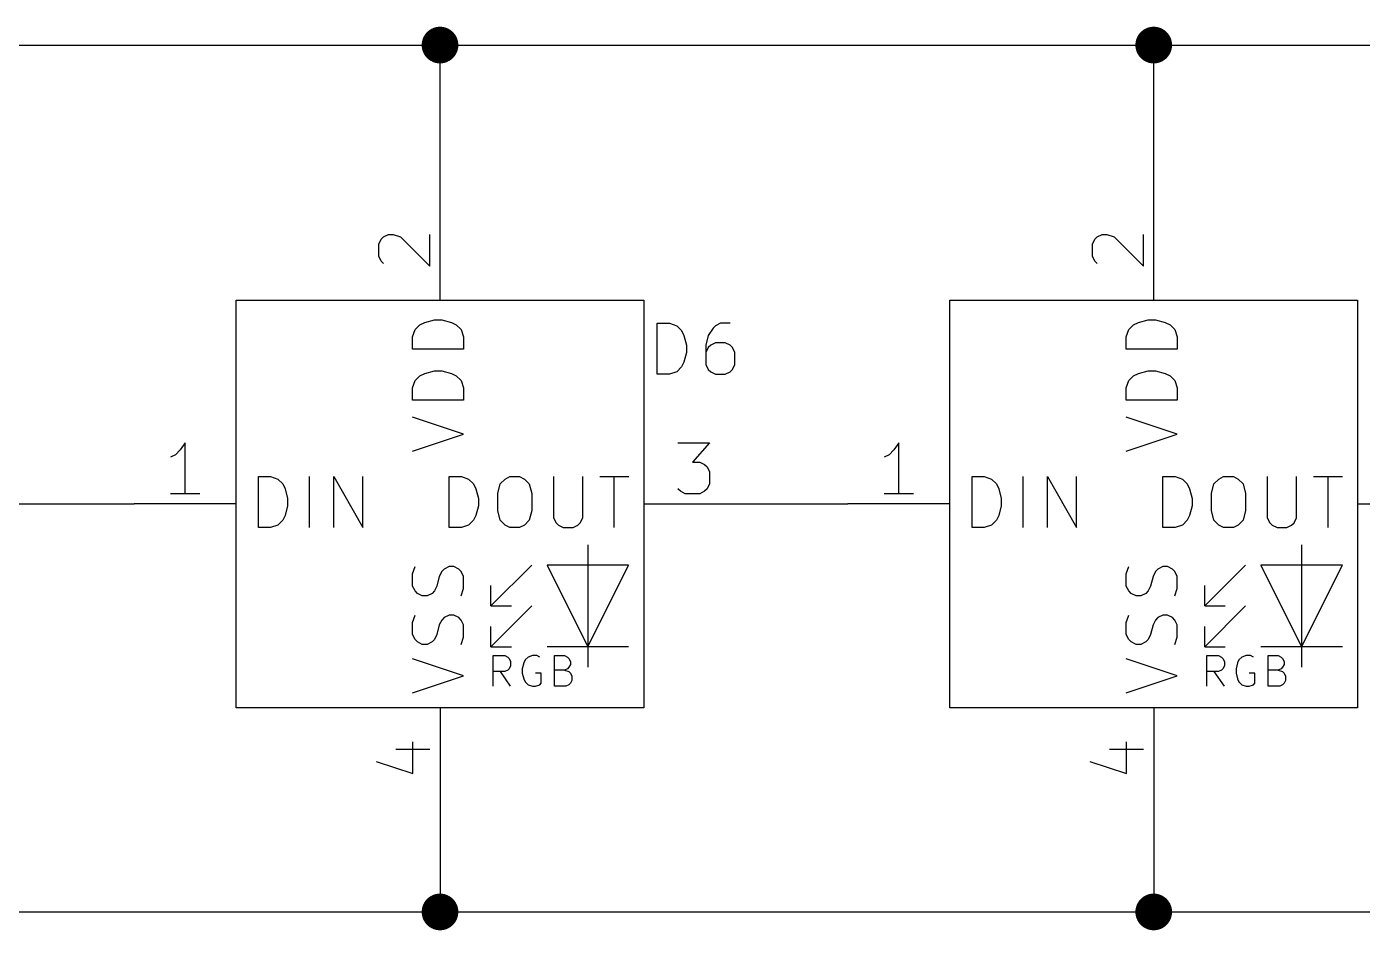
# Model space of a CAD drawing. Extents: x 0.4 to 11.3, y -7.9 to -0.4.
# Drawn here: x 4.695 to 6.005, y -2.418 to -1.532 of the extents above; entities that cross this region are included whole.
import ezdxf

# ---------------------------------------------------------------- set-up
doc = ezdxf.new("R2010")
doc.units = 0
doc.header["$MEASUREMENT"] = 0
for name, color, linetype in [('CYAN2', 4, 'CONTINUOUS'), ('GREEN3', 91, 'CONTINUOUS'), ('LYELLOW', 51, 'CONTINUOUS'), ('RED2', 1, 'CONTINUOUS'), ('RED3', 11, 'CONTINUOUS')]:
    doc.layers.add(name, color=color, linetype=linetype)

msp = doc.modelspace()

# ---------------------------------------------------------------- linework, layer by layer
at = {"layer": 'CYAN2', "linetype": 'CONTINUOUS'}
for p, q in [((5.08504, -1.8219), (5.09456, -1.81952)), ((5.09456, -1.81952), (5.1017, -1.81952)), ((5.1017, -1.81952), (5.11122, -1.8219)), ((5.78504, -1.8219), (5.79456, -1.81952)), ((5.79456, -1.81952), (5.8017, -1.81952)), ((5.8017, -1.81952), (5.81122, -1.8219)), ((5.07313, -1.83619), (5.07551, -1.82905)), ((5.07551, -1.82905), (5.08028, -1.82428)), ((5.08028, -1.82428), (5.08504, -1.8219)), ((5.11122, -1.8219), (5.11599, -1.82428)), ((5.11599, -1.82428), (5.12075, -1.82905)), ((5.12075, -1.82905), (5.12313, -1.83619)), ((5.31309, -1.8728), (5.31309, -1.8228)), ((5.31309, -1.8228), (5.325, -1.8228)), ((5.325, -1.8228), (5.33214, -1.82519)), ((5.33214, -1.82519), (5.33691, -1.82995)), ((5.33691, -1.82995), (5.33929, -1.83471)), ((5.36786, -1.82757), (5.36309, -1.83471)), ((5.37024, -1.82519), (5.36786, -1.82757)), ((5.375, -1.8228), (5.37024, -1.82519)), ((5.38452, -1.8228), (5.375, -1.8228)), ((5.77313, -1.83619), (5.77551, -1.82905)), ((5.77551, -1.82905), (5.78028, -1.82428)), ((5.78028, -1.82428), (5.78504, -1.8219)), ((5.81122, -1.8219), (5.81599, -1.82428)), ((5.81599, -1.82428), (5.82075, -1.82905)), ((5.82075, -1.82905), (5.82313, -1.83619)), ((5.07313, -1.84809), (5.07313, -1.83619)), ((5.12313, -1.83619), (5.12313, -1.84809)), ((5.33929, -1.83471), (5.34167, -1.84423)), ((5.34167, -1.84423), (5.34167, -1.85137)), ((5.36309, -1.83471), (5.36072, -1.84423)), ((5.36072, -1.84423), (5.36072, -1.86328)), ((5.36309, -1.84661), (5.36072, -1.85137)), ((5.36548, -1.84423), (5.36309, -1.84661)), ((5.37024, -1.84185), (5.36548, -1.84423)), ((5.37976, -1.84185), (5.37024, -1.84185)), ((5.38452, -1.84423), (5.37976, -1.84185)), ((5.38691, -1.84661), (5.38452, -1.84423)), ((5.38929, -1.85137), (5.38691, -1.84661)), ((5.77313, -1.84809), (5.77313, -1.83619)), ((5.82313, -1.83619), (5.82313, -1.84809)), ((5.12313, -1.84809), (5.07313, -1.84809)), ((5.34167, -1.85137), (5.33929, -1.8609)), ((5.38929, -1.86328), (5.38929, -1.85137)), ((5.82313, -1.84809), (5.77313, -1.84809)), ((5.08028, -1.87428), (5.08504, -1.8719)), ((5.08504, -1.8719), (5.09456, -1.86952)), ((5.09456, -1.86952), (5.1017, -1.86952)), ((5.1017, -1.86952), (5.11122, -1.8719)), ((5.11122, -1.8719), (5.11599, -1.87428)), ((5.325, -1.8728), (5.31309, -1.8728)), ((5.33214, -1.87043), (5.325, -1.8728)), ((5.33691, -1.86566), (5.33214, -1.87043)), ((5.33929, -1.8609), (5.33691, -1.86566)), ((5.36072, -1.86328), (5.36309, -1.86804)), ((5.36309, -1.86804), (5.36548, -1.87043)), ((5.36548, -1.87043), (5.37024, -1.8728)), ((5.37024, -1.8728), (5.37976, -1.8728)), ((5.37976, -1.8728), (5.38452, -1.87043)), ((5.38452, -1.87043), (5.38691, -1.86804)), ((5.38691, -1.86804), (5.38929, -1.86328)), ((5.78028, -1.87428), (5.78504, -1.8719)), ((5.78504, -1.8719), (5.79456, -1.86952)), ((5.79456, -1.86952), (5.8017, -1.86952)), ((5.8017, -1.86952), (5.81122, -1.8719)), ((5.81122, -1.8719), (5.81599, -1.87428)), ((5.07313, -1.88619), (5.07551, -1.87905)), ((5.07313, -1.89809), (5.07313, -1.88619)), ((5.07551, -1.87905), (5.08028, -1.87428)), ((5.11599, -1.87428), (5.12075, -1.87905)), ((5.12075, -1.87905), (5.12313, -1.88619)), ((5.12313, -1.88619), (5.12313, -1.89809)), ((5.77313, -1.88619), (5.77551, -1.87905)), ((5.77313, -1.89809), (5.77313, -1.88619)), ((5.77551, -1.87905), (5.78028, -1.87428)), ((5.81599, -1.87428), (5.82075, -1.87905)), ((5.82075, -1.87905), (5.82313, -1.88619)), ((5.82313, -1.88619), (5.82313, -1.89809)), ((5.12313, -1.89809), (5.07313, -1.89809)), ((5.82313, -1.89809), (5.77313, -1.89809)), ((5.12313, -1.93143), (5.07313, -1.91476)), ((5.82313, -1.93143), (5.77313, -1.91476)), ((5.07313, -1.94809), (5.12313, -1.93143)), ((5.77313, -1.94809), (5.82313, -1.93143)), ((4.9219, -2.02313), (4.9219, -1.97313)), ((4.9219, -1.97313), (4.93381, -1.97313)), ((4.93381, -1.97313), (4.94095, -1.97551)), ((4.94095, -1.97551), (4.94571, -1.98028)), ((4.9719, -2.02313), (4.9719, -1.97313)), ((4.99571, -2.02313), (4.99571, -1.97313)), ((4.99571, -1.97313), (5.02428, -2.02313)), ((5.02428, -2.02313), (5.02428, -1.97313)), ((5.10904, -2.02313), (5.10904, -1.97313)), ((5.10904, -1.97313), (5.12095, -1.97313)), ((5.12095, -1.97313), (5.12809, -1.97551)), ((5.12809, -1.97551), (5.13285, -1.98028)), ((5.15904, -1.98028), (5.16381, -1.97551)), ((5.16381, -1.97551), (5.16857, -1.97313)), ((5.16857, -1.97313), (5.17809, -1.97313)), ((5.17809, -1.97313), (5.18285, -1.97551)), ((5.18285, -1.97551), (5.18761, -1.98028)), ((5.21143, -1.97313), (5.21143, -2.01361)), ((5.24, -2.01361), (5.24, -1.97313)), ((5.25667, -1.97313), (5.28524, -1.97313)), ((5.27095, -2.02313), (5.27095, -1.97313)), ((5.6219, -2.02313), (5.6219, -1.97313)), ((5.6219, -1.97313), (5.63381, -1.97313)), ((5.63381, -1.97313), (5.64095, -1.97551)), ((5.64095, -1.97551), (5.64571, -1.98028)), ((5.6719, -2.02313), (5.6719, -1.97313)), ((5.69571, -2.02313), (5.69571, -1.97313)), ((5.69571, -1.97313), (5.72428, -2.02313)), ((5.72428, -2.02313), (5.72428, -1.97313)), ((5.80904, -2.02313), (5.80904, -1.97313)), ((5.80904, -1.97313), (5.82095, -1.97313)), ((5.82095, -1.97313), (5.82809, -1.97551)), ((5.82809, -1.97551), (5.83285, -1.98028)), ((5.85904, -1.98028), (5.86381, -1.97551)), ((5.86381, -1.97551), (5.86857, -1.97313)), ((5.86857, -1.97313), (5.87809, -1.97313)), ((5.87809, -1.97313), (5.88285, -1.97551)), ((5.88285, -1.97551), (5.88761, -1.98028)), ((5.91143, -1.97313), (5.91143, -2.01361)), ((5.94, -2.01361), (5.94, -1.97313)), ((5.95667, -1.97313), (5.98524, -1.97313)), ((5.97095, -2.02313), (5.97095, -1.97313)), ((4.94571, -1.98028), (4.94809, -1.98504)), ((4.94809, -1.98504), (4.95047, -1.99456)), ((5.13285, -1.98028), (5.13524, -1.98504)), ((5.13524, -1.98504), (5.13761, -1.99456)), ((5.15667, -1.9898), (5.15904, -1.98028)), ((5.15667, -2.00646), (5.15667, -1.9898)), ((5.18761, -1.98028), (5.19, -1.9898)), ((5.19, -1.9898), (5.19, -2.00646)), ((5.64571, -1.98028), (5.64809, -1.98504)), ((5.64809, -1.98504), (5.65047, -1.99456)), ((5.83285, -1.98028), (5.83524, -1.98504)), ((5.83524, -1.98504), (5.83761, -1.99456)), ((5.85667, -1.9898), (5.85904, -1.98028)), ((5.85667, -2.00646), (5.85667, -1.9898)), ((5.88761, -1.98028), (5.89, -1.9898)), ((5.89, -1.9898), (5.89, -2.00646)), ((4.95047, -2.0017), (4.94809, -2.01122)), ((4.95047, -1.99456), (4.95047, -2.0017)), ((5.13761, -2.0017), (5.13524, -2.01122)), ((5.13761, -1.99456), (5.13761, -2.0017)), ((5.65047, -2.0017), (5.64809, -2.01122)), ((5.65047, -1.99456), (5.65047, -2.0017)), ((5.83761, -2.0017), (5.83524, -2.01122)), ((5.83761, -1.99456), (5.83761, -2.0017)), ((4.94571, -2.01599), (4.94095, -2.02075)), ((4.94809, -2.01122), (4.94571, -2.01599)), ((5.13285, -2.01599), (5.12809, -2.02075)), ((5.13524, -2.01122), (5.13285, -2.01599)), ((5.15904, -2.01599), (5.15667, -2.00646)), ((5.16381, -2.02075), (5.15904, -2.01599)), ((5.18761, -2.01599), (5.18285, -2.02075)), ((5.19, -2.00646), (5.18761, -2.01599)), ((5.21143, -2.01361), (5.21381, -2.01837)), ((5.23762, -2.01837), (5.24, -2.01361)), ((5.64571, -2.01599), (5.64095, -2.02075)), ((5.64809, -2.01122), (5.64571, -2.01599)), ((5.83285, -2.01599), (5.82809, -2.02075)), ((5.83524, -2.01122), (5.83285, -2.01599)), ((5.85904, -2.01599), (5.85667, -2.00646)), ((5.86381, -2.02075), (5.85904, -2.01599)), ((5.88761, -2.01599), (5.88285, -2.02075)), ((5.89, -2.00646), (5.88761, -2.01599)), ((5.91143, -2.01361), (5.91381, -2.01837)), ((5.93762, -2.01837), (5.94, -2.01361)), ((4.93381, -2.02313), (4.9219, -2.02313)), ((4.94095, -2.02075), (4.93381, -2.02313)), ((5.12095, -2.02313), (5.10904, -2.02313)), ((5.12809, -2.02075), (5.12095, -2.02313)), ((5.16857, -2.02313), (5.16381, -2.02075)), ((5.17809, -2.02313), (5.16857, -2.02313)), ((5.18285, -2.02075), (5.17809, -2.02313)), ((5.21381, -2.01837), (5.21619, -2.02075)), ((5.21619, -2.02075), (5.22095, -2.02313)), ((5.22095, -2.02313), (5.23047, -2.02313)), ((5.23047, -2.02313), (5.23524, -2.02075)), ((5.23524, -2.02075), (5.23762, -2.01837)), ((5.63381, -2.02313), (5.6219, -2.02313)), ((5.64095, -2.02075), (5.63381, -2.02313)), ((5.82095, -2.02313), (5.80904, -2.02313)), ((5.82809, -2.02075), (5.82095, -2.02313)), ((5.86857, -2.02313), (5.86381, -2.02075)), ((5.87809, -2.02313), (5.86857, -2.02313)), ((5.88285, -2.02075), (5.87809, -2.02313)), ((5.91381, -2.01837), (5.91619, -2.02075)), ((5.91619, -2.02075), (5.92095, -2.02313)), ((5.92095, -2.02313), (5.93047, -2.02313)), ((5.93047, -2.02313), (5.93524, -2.02075)), ((5.93524, -2.02075), (5.93762, -2.01837)), ((5.07313, -2.06857), (5.07551, -2.06143)), ((5.07313, -2.08047), (5.07313, -2.06857)), ((5.1017, -2.06619), (5.09932, -2.07095)), ((5.10408, -2.06381), (5.1017, -2.06619)), ((5.10885, -2.06143), (5.10408, -2.06381)), ((5.11361, -2.06143), (5.10885, -2.06143)), ((5.11837, -2.06381), (5.11361, -2.06143)), ((5.12075, -2.06619), (5.11837, -2.06381)), ((5.12313, -2.07095), (5.12075, -2.06619)), ((5.77313, -2.06857), (5.77551, -2.06143)), ((5.77313, -2.08047), (5.77313, -2.06857)), ((5.8017, -2.06619), (5.79932, -2.07095)), ((5.80408, -2.06381), (5.8017, -2.06619)), ((5.80885, -2.06143), (5.80408, -2.06381)), ((5.81361, -2.06143), (5.80885, -2.06143)), ((5.81837, -2.06381), (5.81361, -2.06143)), ((5.82075, -2.06619), (5.81837, -2.06381)), ((5.82313, -2.07095), (5.82075, -2.06619)), ((5.07551, -2.08524), (5.07313, -2.08047)), ((5.09694, -2.08047), (5.09456, -2.08524)), ((5.09932, -2.07095), (5.09694, -2.08047)), ((5.12313, -2.08285), (5.12313, -2.07095)), ((5.77551, -2.08524), (5.77313, -2.08047)), ((5.79694, -2.08047), (5.79456, -2.08524)), ((5.79932, -2.07095), (5.79694, -2.08047)), ((5.82313, -2.08285), (5.82313, -2.07095)), ((5.07789, -2.08762), (5.07551, -2.08524)), ((5.08265, -2.09), (5.07789, -2.08762)), ((5.08742, -2.09), (5.08265, -2.09)), ((5.09218, -2.08762), (5.08742, -2.09)), ((5.09456, -2.08524), (5.09218, -2.08762)), ((5.12075, -2.09), (5.12313, -2.08285)), ((5.77789, -2.08762), (5.77551, -2.08524)), ((5.78265, -2.09), (5.77789, -2.08762)), ((5.78742, -2.09), (5.78265, -2.09)), ((5.79218, -2.08762), (5.78742, -2.09)), ((5.79456, -2.08524), (5.79218, -2.08762)), ((5.82075, -2.09), (5.82313, -2.08285)), ((5.07313, -2.11619), (5.07551, -2.10904)), ((5.07313, -2.12809), (5.07313, -2.11619)), ((5.09932, -2.11857), (5.09694, -2.12809)), ((5.1017, -2.11381), (5.09932, -2.11857)), ((5.10408, -2.11143), (5.1017, -2.11381)), ((5.10885, -2.10904), (5.10408, -2.11143)), ((5.11361, -2.10904), (5.10885, -2.10904)), ((5.11837, -2.11143), (5.11361, -2.10904)), ((5.12075, -2.11381), (5.11837, -2.11143)), ((5.12313, -2.11857), (5.12075, -2.11381)), ((5.12313, -2.13047), (5.12313, -2.11857)), ((5.77313, -2.11619), (5.77551, -2.10904)), ((5.77313, -2.12809), (5.77313, -2.11619)), ((5.79932, -2.11857), (5.79694, -2.12809)), ((5.8017, -2.11381), (5.79932, -2.11857)), ((5.80408, -2.11143), (5.8017, -2.11381)), ((5.80885, -2.10904), (5.80408, -2.11143)), ((5.81361, -2.10904), (5.80885, -2.10904)), ((5.81837, -2.11143), (5.81361, -2.10904)), ((5.82075, -2.11381), (5.81837, -2.11143)), ((5.82313, -2.11857), (5.82075, -2.11381)), ((5.82313, -2.13047), (5.82313, -2.11857)), ((5.07551, -2.13285), (5.07313, -2.12809)), ((5.07789, -2.13524), (5.07551, -2.13285)), ((5.09456, -2.13285), (5.09218, -2.13524)), ((5.09694, -2.12809), (5.09456, -2.13285)), ((5.12075, -2.13761), (5.12313, -2.13047)), ((5.77551, -2.13285), (5.77313, -2.12809)), ((5.77789, -2.13524), (5.77551, -2.13285)), ((5.79456, -2.13285), (5.79218, -2.13524)), ((5.79694, -2.12809), (5.79456, -2.13285)), ((5.82075, -2.13761), (5.82313, -2.13047)), ((5.08265, -2.13761), (5.07789, -2.13524)), ((5.08742, -2.13761), (5.08265, -2.13761)), ((5.09218, -2.13524), (5.08742, -2.13761)), ((5.78265, -2.13761), (5.77789, -2.13524)), ((5.78742, -2.13761), (5.78265, -2.13761)), ((5.79218, -2.13524), (5.78742, -2.13761)), ((5.12313, -2.16857), (5.07313, -2.1519)), ((5.82313, -2.16857), (5.77313, -2.1519)), ((5.07313, -2.18524), (5.12313, -2.16857)), ((5.77313, -2.18524), (5.82313, -2.16857))]:
    msp.add_line(p, q, dxfattribs=at)
at = {"layer": 'GREEN3', "linetype": 'CONTINUOUS'}
for p, q in [((4.4, -1.55), (5.1, -1.55)), ((5.1, -1.7), (5.1, -1.55)), ((5.1, -1.55), (5.8, -1.55)), ((5.8, -1.7), (5.8, -1.55)), ((5.8, -1.55), (6.5, -1.55)), ((4.7, -2), (4.8, -2)), ((5.4, -2), (5.5, -2)), ((5.1, -2.3), (5.1, -2.4)), ((5.8, -2.3), (5.8, -2.4)), ((4.4, -2.4), (5.1, -2.4)), ((5.1, -2.4), (5.8, -2.4)), ((5.8, -2.4), (6.5, -2.4))]:
    msp.add_line(p, q, dxfattribs=at)
at = {"layer": 'GREEN3', "const_width": 0.018}
for points in [[(5.091, -1.55, 1), (5.109, -1.55, 1)], [(5.791, -1.55, 1), (5.809, -1.55, 1)], [(5.091, -2.4, 1), (5.109, -2.4, 1)], [(5.791, -2.4, 1), (5.809, -2.4, 1)]]:
    msp.add_lwpolyline(points, format="xyb", close=True, dxfattribs=at)
at = {"layer": 'LYELLOW', "linetype": 'CONTINUOUS'}
for p, q in [((4.9, -2.2), (4.9, -1.8)), ((4.9, -1.8), (5.3, -1.8)), ((5.3, -1.8), (5.3, -2.2)), ((5.6, -2.2), (5.6, -1.8)), ((5.6, -1.8), (6, -1.8)), ((6, -1.8), (6, -2.2)), ((5.3, -2.2), (4.9, -2.2)), ((6, -2.2), (5.6, -2.2))]:
    msp.add_line(p, q, dxfattribs=at)
at = {"layer": 'RED2', "linetype": 'CONTINUOUS'}
for p, q in [((5.1, -1.8), (5.1, -1.7)), ((5.8, -1.8), (5.8, -1.7)), ((4.9, -2.2), (4.9, -1.8)), ((4.9, -1.8), (5.3, -1.8)), ((5.3, -1.8), (5.3, -2.2)), ((5.6, -2.2), (5.6, -1.8)), ((5.6, -1.8), (6, -1.8)), ((6, -1.8), (6, -2.2)), ((4.6, -2), (4.7, -2)), ((4.9, -2), (4.8, -2)), ((5.3, -2), (5.4, -2)), ((5.6, -2), (5.5, -2)), ((6, -2), (6.1, -2)), ((5.245, -2.04), (5.245, -2.14)), ((5.945, -2.04), (5.945, -2.14)), ((5.19, -2.06), (5.15, -2.1)), ((5.285, -2.06), (5.205, -2.06)), ((5.205, -2.06), (5.245, -2.14)), ((5.245, -2.14), (5.285, -2.06)), ((5.89, -2.06), (5.85, -2.1)), ((5.985, -2.06), (5.905, -2.06)), ((5.905, -2.06), (5.945, -2.14)), ((5.945, -2.14), (5.985, -2.06)), ((5.15, -2.1), (5.15, -2.08)), ((5.85, -2.1), (5.85, -2.08)), ((5.15, -2.1), (5.17, -2.1)), ((5.19, -2.1), (5.15, -2.14)), ((5.85, -2.1), (5.87, -2.1)), ((5.89, -2.1), (5.85, -2.14)), ((5.15, -2.14), (5.15, -2.12)), ((5.85, -2.14), (5.85, -2.12)), ((5.15, -2.14), (5.17, -2.14)), ((5.285, -2.14), (5.205, -2.14)), ((5.245, -2.14), (5.245, -2.16)), ((5.85, -2.14), (5.87, -2.14)), ((5.985, -2.14), (5.905, -2.14)), ((5.945, -2.14), (5.945, -2.16)), ((5.15214, -2.17869), (5.15214, -2.14869)), ((5.15214, -2.14869), (5.16357, -2.14869)), ((5.16357, -2.14869), (5.16643, -2.15011)), ((5.16643, -2.15011), (5.16785, -2.15154)), ((5.16785, -2.15154), (5.16928, -2.1544)), ((5.16928, -2.15869), (5.16785, -2.16154)), ((5.16928, -2.1544), (5.16928, -2.15869)), ((5.18214, -2.15583), (5.18071, -2.16154)), ((5.18357, -2.15297), (5.18214, -2.15583)), ((5.18643, -2.15011), (5.18357, -2.15297)), ((5.19071, -2.14869), (5.18643, -2.15011)), ((5.195, -2.14869), (5.19071, -2.14869)), ((5.19785, -2.15011), (5.195, -2.14869)), ((5.21214, -2.17869), (5.21214, -2.14869)), ((5.21214, -2.14869), (5.22214, -2.14869)), ((5.22214, -2.14869), (5.225, -2.15011)), ((5.225, -2.15011), (5.22643, -2.15154)), ((5.22643, -2.16011), (5.225, -2.16154)), ((5.22643, -2.15154), (5.22785, -2.1544)), ((5.22785, -2.15726), (5.22643, -2.16011)), ((5.22785, -2.1544), (5.22785, -2.15726)), ((5.85214, -2.17869), (5.85214, -2.14869)), ((5.85214, -2.14869), (5.86357, -2.14869)), ((5.86357, -2.14869), (5.86643, -2.15011)), ((5.86643, -2.15011), (5.86785, -2.15154)), ((5.86785, -2.15154), (5.86928, -2.1544)), ((5.86928, -2.15869), (5.86785, -2.16154)), ((5.86928, -2.1544), (5.86928, -2.15869)), ((5.88214, -2.15583), (5.88071, -2.16154)), ((5.88357, -2.15297), (5.88214, -2.15583)), ((5.88643, -2.15011), (5.88357, -2.15297)), ((5.89071, -2.14869), (5.88643, -2.15011)), ((5.895, -2.14869), (5.89071, -2.14869)), ((5.89785, -2.15011), (5.895, -2.14869)), ((5.91214, -2.17869), (5.91214, -2.14869)), ((5.91214, -2.14869), (5.92214, -2.14869)), ((5.92214, -2.14869), (5.925, -2.15011)), ((5.925, -2.15011), (5.92643, -2.15154)), ((5.92643, -2.16011), (5.925, -2.16154)), ((5.92643, -2.15154), (5.92785, -2.1544)), ((5.92785, -2.15726), (5.92643, -2.16011)), ((5.92785, -2.1544), (5.92785, -2.15726)), ((5.16357, -2.1644), (5.15214, -2.1644)), ((5.16928, -2.17869), (5.15928, -2.1644)), ((5.16643, -2.16297), (5.16357, -2.1644)), ((5.16785, -2.16154), (5.16643, -2.16297)), ((5.18071, -2.16154), (5.18071, -2.16583)), ((5.18071, -2.16583), (5.18214, -2.17154)), ((5.18214, -2.17154), (5.18357, -2.1744)), ((5.18357, -2.1744), (5.18643, -2.17726)), ((5.19928, -2.16583), (5.19357, -2.16583)), ((5.19928, -2.17583), (5.19928, -2.16583)), ((5.22214, -2.16297), (5.21214, -2.16297)), ((5.225, -2.16154), (5.22214, -2.16297)), ((5.22214, -2.16297), (5.22643, -2.1644)), ((5.22643, -2.1644), (5.22785, -2.16583)), ((5.22785, -2.16583), (5.22928, -2.16869)), ((5.22928, -2.17297), (5.22785, -2.17583)), ((5.22928, -2.16869), (5.22928, -2.17297)), ((5.86357, -2.1644), (5.85214, -2.1644)), ((5.86928, -2.17869), (5.85928, -2.1644)), ((5.86643, -2.16297), (5.86357, -2.1644)), ((5.86785, -2.16154), (5.86643, -2.16297)), ((5.88071, -2.16154), (5.88071, -2.16583)), ((5.88071, -2.16583), (5.88214, -2.17154)), ((5.88214, -2.17154), (5.88357, -2.1744)), ((5.88357, -2.1744), (5.88643, -2.17726)), ((5.89928, -2.16583), (5.89357, -2.16583)), ((5.89928, -2.17583), (5.89928, -2.16583)), ((5.92214, -2.16297), (5.91214, -2.16297)), ((5.925, -2.16154), (5.92214, -2.16297)), ((5.92214, -2.16297), (5.92643, -2.1644)), ((5.92643, -2.1644), (5.92785, -2.16583)), ((5.92785, -2.16583), (5.92928, -2.16869)), ((5.92928, -2.17297), (5.92785, -2.17583)), ((5.92928, -2.16869), (5.92928, -2.17297)), ((5.18643, -2.17726), (5.19071, -2.17869)), ((5.19071, -2.17869), (5.19357, -2.17869)), ((5.19357, -2.17869), (5.19785, -2.17726)), ((5.19785, -2.17726), (5.19928, -2.17583)), ((5.22357, -2.17869), (5.21214, -2.17869)), ((5.22643, -2.17726), (5.22357, -2.17869)), ((5.22785, -2.17583), (5.22643, -2.17726)), ((5.88643, -2.17726), (5.89071, -2.17869)), ((5.89071, -2.17869), (5.89357, -2.17869)), ((5.89357, -2.17869), (5.89785, -2.17726)), ((5.89785, -2.17726), (5.89928, -2.17583)), ((5.92357, -2.17869), (5.91214, -2.17869)), ((5.92643, -2.17726), (5.92357, -2.17869)), ((5.92785, -2.17583), (5.92643, -2.17726)), ((5.3, -2.2), (4.9, -2.2)), ((5.1, -2.2), (5.1, -2.3)), ((6, -2.2), (5.6, -2.2)), ((5.8, -2.2), (5.8, -2.3))]:
    msp.add_line(p, q, dxfattribs=at)
at = {"layer": 'RED3', "linetype": 'CONTINUOUS'}
for p, q in [((5.03988, -1.74523), (5.04226, -1.74047)), ((5.04226, -1.74047), (5.04464, -1.73809)), ((5.04464, -1.73809), (5.0494, -1.73571)), ((5.0494, -1.73571), (5.05417, -1.73571)), ((5.05417, -1.73571), (5.06131, -1.73809)), ((5.06131, -1.73809), (5.08988, -1.76666)), ((5.08988, -1.76666), (5.08988, -1.73571)), ((5.73988, -1.74523), (5.74226, -1.74047)), ((5.74226, -1.74047), (5.74464, -1.73809)), ((5.74464, -1.73809), (5.7494, -1.73571)), ((5.7494, -1.73571), (5.75417, -1.73571)), ((5.75417, -1.73571), (5.76131, -1.73809)), ((5.76131, -1.73809), (5.78988, -1.76666)), ((5.78988, -1.76666), (5.78988, -1.73571)), ((5.03988, -1.75714), (5.03988, -1.74523)), ((5.73988, -1.75714), (5.73988, -1.74523)), ((5.04226, -1.7619), (5.03988, -1.75714)), ((5.04464, -1.76428), (5.04226, -1.7619)), ((5.74226, -1.7619), (5.73988, -1.75714)), ((5.74464, -1.76428), (5.74226, -1.7619)), ((4.84048, -1.95178), (4.83572, -1.95417)), ((4.84524, -1.94702), (4.84048, -1.95178)), ((4.85, -1.93988), (4.84524, -1.94702)), ((4.85, -1.98988), (4.85, -1.93988)), ((5.33333, -1.93988), (5.36429, -1.93988)), ((5.36429, -1.93988), (5.34762, -1.95893)), ((5.54048, -1.95178), (5.53572, -1.95417)), ((5.54524, -1.94702), (5.54048, -1.95178)), ((5.55, -1.93988), (5.54524, -1.94702)), ((5.55, -1.98988), (5.55, -1.93988)), ((5.34762, -1.95893), (5.35476, -1.95893)), ((5.35476, -1.95893), (5.35952, -1.96131)), ((5.35952, -1.96131), (5.36191, -1.96369)), ((5.36191, -1.96369), (5.36429, -1.96845)), ((5.36429, -1.96845), (5.36429, -1.98035)), ((4.86429, -1.98988), (4.83572, -1.98988)), ((5.33572, -1.9875), (5.33333, -1.98512)), ((5.34048, -1.98988), (5.33572, -1.9875)), ((5.35476, -1.98988), (5.34048, -1.98988)), ((5.35952, -1.9875), (5.35476, -1.98988)), ((5.36191, -1.98512), (5.35952, -1.9875)), ((5.36429, -1.98035), (5.36191, -1.98512)), ((5.56429, -1.98988), (5.53572, -1.98988)), ((5.07321, -2.26428), (5.07321, -2.23333)), ((5.77321, -2.26428), (5.77321, -2.23333)), ((5.0375, -2.25238), (5.07321, -2.26428)), ((5.05655, -2.24047), (5.08988, -2.24047)), ((5.7375, -2.25238), (5.77321, -2.26428)), ((5.75655, -2.24047), (5.78988, -2.24047))]:
    msp.add_line(p, q, dxfattribs=at)

doc.saveas('drawing.dxf')
